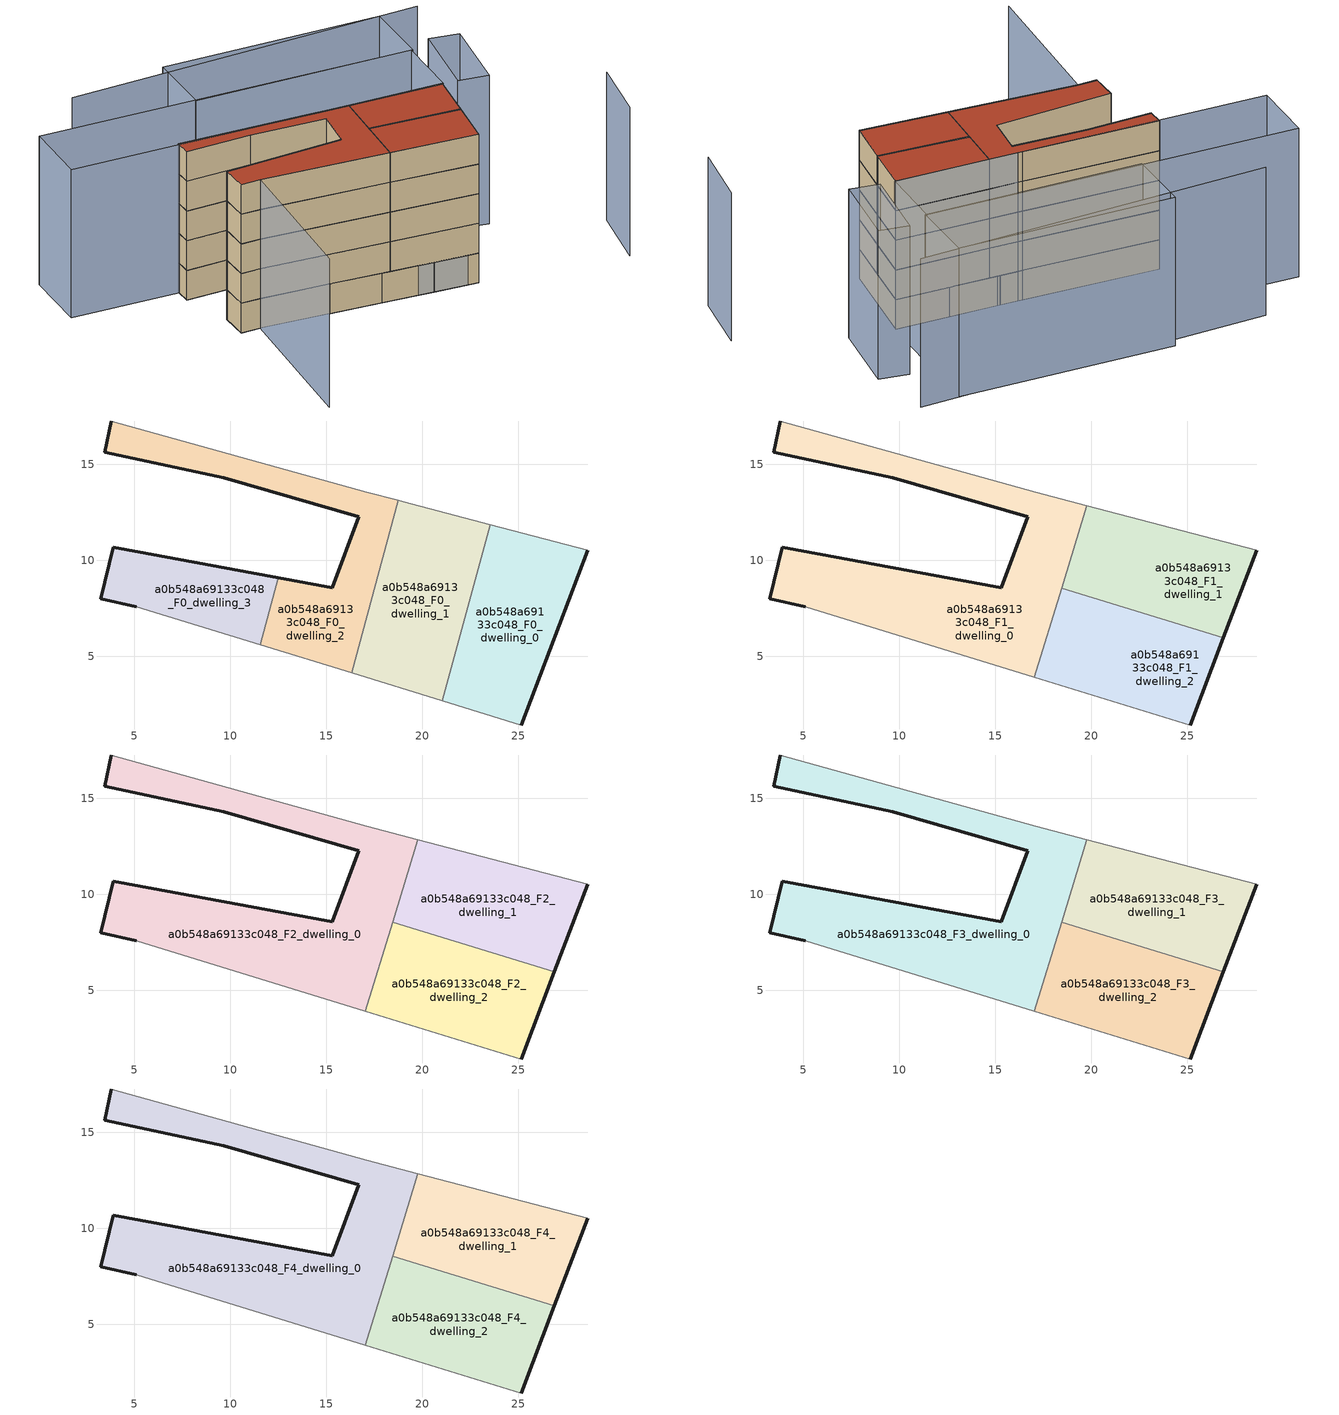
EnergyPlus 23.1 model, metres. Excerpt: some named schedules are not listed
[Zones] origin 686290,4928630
a0b548a69133c048_F0_dwelling_0
 floor ground (EU_floor_Construction): 25.15,1.43 28.61,10.53 23.53,11.87 21.04,2.69 z0
 wall outside (EU_wall_Construction): 28.61,10.53 25.15,1.43 z0:3
 wall to a0b548a69133c048_F0_dwelling_1 (EU_wall_Construction): 21.04,2.69 23.53,11.87 z0:3
 wall adiabatic (EU_wall_Construction): 23.53,11.87 28.61,10.53 / 25.15,1.43 21.04,2.69 z0:3
a0b548a69133c048_F0_dwelling_1
 floor ground (EU_floor_Construction): 21.04,2.69 23.53,11.87 18.99,13.07 18.74,13.13 16.31,4.14 z0
 wall to a0b548a69133c048_F0_dwelling_2 (EU_wall_Construction): 16.31,4.14 18.74,13.13 z0:3
 wall adiabatic (EU_wall_Construction): 18.74,13.13 18.99,13.07 23.53,11.87 / 21.04,2.69 16.31,4.14 z0:3
a0b548a69133c048_F0_dwelling_2
 floor ground (EU_floor_Construction): 16.31,4.14 18.74,13.13 17.1,13.56 16.64,13.69 3.8,17.26 3.45,15.63 9.65,14.3 16.69,12.28 15.31,8.58 12.49,9.1 11.54,5.61 z0
 wall outside (EU_wall_Construction): 12.49,9.1 15.31,8.58 16.69,12.28 9.65,14.3 3.45,15.63 3.8,17.26 z0:3
 wall to a0b548a69133c048_F0_dwelling_3 (EU_wall_Construction): 11.54,5.61 12.49,9.1 z0:3
 wall adiabatic (EU_wall_Construction): 3.8,17.26 16.64,13.69 17.1,13.56 18.74,13.13 / 16.31,4.14 11.54,5.61 z0:3
a0b548a69133c048_F0_dwelling_3
 floor ground (EU_floor_Construction): 11.54,5.61 12.49,9.1 3.89,10.69 3.25,8.01 5.11,7.58 z0
 wall outside (EU_wall_Construction): 5.11,7.58 3.25,8.01 3.89,10.69 12.49,9.1 z0:3
 wall adiabatic (EU_wall_Construction): 11.54,5.61 5.11,7.58 z0:3
a0b548a69133c048_F1_dwelling_0
 floor to a0b548a69133c048_F0_dwelling_2 (EU_floor_Construction): 16.31,4.14 18.74,13.13 17.1,13.56 16.64,13.69 3.8,17.26 3.45,15.63 9.65,14.3 16.69,12.28 15.31,8.58 12.49,9.1 11.54,5.61 z3
 floor to a0b548a69133c048_F0_dwelling_3 (EU_floor_Construction): 11.54,5.61 12.49,9.1 3.89,10.69 3.25,8.01 5.11,7.58 z3
 floor to a0b548a69133c048_F0_dwelling_1 (EU_floor_Construction): 17.02,3.93 19.77,12.86 18.75,13.13 16.31,4.14 z3
 wall outside (EU_wall_Construction): 5.11,7.58 3.25,8.01 3.89,10.69 15.31,8.58 16.69,12.28 9.65,14.3 3.45,15.63 3.8,17.26 z3:6
 wall adiabatic (EU_wall_Construction): 3.8,17.26 16.64,13.69 17.1,13.56 19.77,12.86 / 17.02,3.93 5.11,7.58 z3:6
 wall to a0b548a69133c048_F1_dwelling_2 (EU_wall_Construction): 18.44,8.56 17.02,3.93 z3:6
 wall to a0b548a69133c048_F1_dwelling_1 (EU_wall_Construction): 19.77,12.86 18.44,8.56 z3:6
a0b548a69133c048_F1_dwelling_1
 floor to a0b548a69133c048_F0_dwelling_0 (EU_floor_Construction): 26.87,5.97 28.61,10.53 23.53,11.87 22.31,7.37 z3
 floor to a0b548a69133c048_F0_dwelling_1 (EU_floor_Construction): 22.31,7.37 23.53,11.87 19.77,12.86 18.44,8.56 z3
 wall outside (EU_wall_Construction): 28.61,10.53 26.87,5.97 z3:6
 wall adiabatic (EU_wall_Construction): 19.77,12.86 28.61,10.53 z3:6
 wall to a0b548a69133c048_F1_dwelling_2 (EU_wall_Construction): 26.87,5.97 18.44,8.56 z3:6
a0b548a69133c048_F1_dwelling_2
 floor to a0b548a69133c048_F0_dwelling_1 (EU_floor_Construction): 21.04,2.69 22.31,7.37 18.44,8.56 17.02,3.93 z3
 floor to a0b548a69133c048_F0_dwelling_0 (EU_floor_Construction): 25.15,1.43 26.87,5.97 22.31,7.37 21.04,2.69 z3
 wall outside (EU_wall_Construction): 26.87,5.97 25.15,1.43 z3:6
 wall adiabatic (EU_wall_Construction): 25.15,1.43 17.02,3.93 z3:6
a0b548a69133c048_F2_dwelling_0
 floor to a0b548a69133c048_F1_dwelling_0 (EU_floor_Construction): 17.02,3.93 19.77,12.86 17.1,13.56 16.64,13.69 3.8,17.26 3.45,15.63 9.65,14.3 16.69,12.28 15.31,8.58 3.89,10.69 3.25,8.01 5.11,7.58 z6
 wall outside (EU_wall_Construction): 5.11,7.58 3.25,8.01 3.89,10.69 15.31,8.58 16.69,12.28 9.65,14.3 3.45,15.63 3.8,17.26 z6:9
 wall adiabatic (EU_wall_Construction): 3.8,17.26 16.64,13.69 17.1,13.56 19.77,12.86 / 17.02,3.93 5.11,7.58 z6:9
 wall to a0b548a69133c048_F2_dwelling_2 (EU_wall_Construction): 18.44,8.56 17.02,3.93 z6:9
 wall to a0b548a69133c048_F2_dwelling_1 (EU_wall_Construction): 19.77,12.86 18.44,8.56 z6:9
a0b548a69133c048_F2_dwelling_1
 floor to a0b548a69133c048_F1_dwelling_1 (EU_floor_Construction): 26.87,5.97 28.61,10.53 19.77,12.86 18.44,8.56 z6
 wall outside (EU_wall_Construction): 28.61,10.53 26.87,5.97 z6:9
 wall adiabatic (EU_wall_Construction): 19.77,12.86 28.61,10.53 z6:9
 wall to a0b548a69133c048_F2_dwelling_2 (EU_wall_Construction): 26.87,5.97 18.44,8.56 z6:9
a0b548a69133c048_F2_dwelling_2
 floor to a0b548a69133c048_F1_dwelling_2 (EU_floor_Construction): 25.15,1.43 26.87,5.97 18.44,8.56 17.02,3.93 z6
 wall outside (EU_wall_Construction): 26.87,5.97 25.15,1.43 z6:9
 wall adiabatic (EU_wall_Construction): 25.15,1.43 17.02,3.93 z6:9
a0b548a69133c048_F3_dwelling_0
 floor to a0b548a69133c048_F2_dwelling_0 (EU_floor_Construction): 17.02,3.93 19.77,12.86 17.1,13.56 16.64,13.69 3.8,17.26 3.45,15.63 9.65,14.3 16.69,12.28 15.31,8.58 3.89,10.69 3.25,8.01 5.11,7.58 z9
 wall outside (EU_wall_Construction): 5.11,7.58 3.25,8.01 3.89,10.69 15.31,8.58 16.69,12.28 9.65,14.3 3.45,15.63 3.8,17.26 z9:12
 wall adiabatic (EU_wall_Construction): 3.8,17.26 16.64,13.69 17.1,13.56 19.77,12.86 / 17.02,3.93 5.11,7.58 z9:12
 wall to a0b548a69133c048_F3_dwelling_2 (EU_wall_Construction): 18.44,8.56 17.02,3.93 z9:12
 wall to a0b548a69133c048_F3_dwelling_1 (EU_wall_Construction): 19.77,12.86 18.44,8.56 z9:12
a0b548a69133c048_F3_dwelling_1
 floor to a0b548a69133c048_F2_dwelling_1 (EU_floor_Construction): 26.87,5.97 28.61,10.53 19.77,12.86 18.44,8.56 z9
 wall outside (EU_wall_Construction): 28.61,10.53 26.87,5.97 z9:12
 wall adiabatic (EU_wall_Construction): 19.77,12.86 28.61,10.53 z9:12
 wall to a0b548a69133c048_F3_dwelling_2 (EU_wall_Construction): 26.87,5.97 18.44,8.56 z9:12
a0b548a69133c048_F3_dwelling_2
 floor to a0b548a69133c048_F2_dwelling_2 (EU_floor_Construction): 25.15,1.43 26.87,5.97 18.44,8.56 17.02,3.93 z9
 wall outside (EU_wall_Construction): 26.87,5.97 25.15,1.43 z9:12
 wall adiabatic (EU_wall_Construction): 25.15,1.43 17.02,3.93 z9:12
a0b548a69133c048_F4_dwelling_0
 floor to a0b548a69133c048_F3_dwelling_0 (EU_floor_Construction): 17.02,3.93 19.77,12.86 17.1,13.56 16.64,13.69 3.8,17.26 3.45,15.63 9.65,14.3 16.69,12.28 15.31,8.58 3.89,10.69 3.25,8.01 5.11,7.58 z12
 wall outside (EU_wall_Construction): 5.11,7.58 3.25,8.01 3.89,10.69 15.31,8.58 16.69,12.28 9.65,14.3 3.45,15.63 3.8,17.26 z12:15
 wall adiabatic (EU_wall_Construction): 3.8,17.26 16.64,13.69 17.1,13.56 19.77,12.86 / 17.02,3.93 5.11,7.58 z12:15
 wall to a0b548a69133c048_F4_dwelling_2 (EU_wall_Construction): 18.44,8.56 17.02,3.93 z12:15
 wall to a0b548a69133c048_F4_dwelling_1 (EU_wall_Construction): 19.77,12.86 18.44,8.56 z12:15
 roof outside (EU_roof_Construction): 19.77,12.86 17.02,3.93 5.11,7.58 3.25,8.01 3.89,10.69 15.31,8.58 16.69,12.28 9.65,14.3 3.45,15.63 3.8,17.26 16.64,13.69 17.1,13.56 z15
a0b548a69133c048_F4_dwelling_1
 floor to a0b548a69133c048_F3_dwelling_1 (EU_floor_Construction): 26.87,5.97 28.61,10.53 19.77,12.86 18.44,8.56 z12
 wall outside (EU_wall_Construction): 28.61,10.53 26.87,5.97 z12:15
 wall adiabatic (EU_wall_Construction): 19.77,12.86 28.61,10.53 z12:15
 wall to a0b548a69133c048_F4_dwelling_2 (EU_wall_Construction): 26.87,5.97 18.44,8.56 z12:15
 roof outside (EU_roof_Construction): 28.61,10.53 26.87,5.97 18.44,8.56 19.77,12.86 z15
a0b548a69133c048_F4_dwelling_2
 floor to a0b548a69133c048_F3_dwelling_2 (EU_floor_Construction): 25.15,1.43 26.87,5.97 18.44,8.56 17.02,3.93 z12
 wall outside (EU_wall_Construction): 26.87,5.97 25.15,1.43 z12:15
 wall adiabatic (EU_wall_Construction): 25.15,1.43 17.02,3.93 z12:15
 roof outside (EU_roof_Construction): 26.87,5.97 25.15,1.43 17.02,3.93 18.44,8.56 z15
shading: 38.47,-3.43 41.03,2.75 / 0.57,-7.19 5.11,7.58 / 5.11,7.58 25.15,1.43 / 35.96,22.64 2.05,29.64 / 30.01,10.04 32.87,17.47 / 32.87,17.47 35.58,16.43 / 35.58,16.43 32.72,9 / 32.72,9 30.01,10.04 / 28.72,10.5 -6.41,19.75 / -6.41,19.75 -4.72,26.17 / -4.72,26.17 30.41,16.92 / 30.41,16.92 28.72,10.5 / 30.56,16.88 9.99,22.14 / 9.99,22.14 11.66,28.67 / 11.66,28.67 32.23,23.41 / 32.23,23.41 30.56,16.88 z0:15
[Building]
EU S2 Campaign: North Axis=0; Terrain=City; Solar Distribution=FullExterior
[Site:Location]
Bologna: Latitude=44.5; Longitude=11.25; Time Zone=1; Elevation=37
[SizingPeriod:WeatherFileDays]
AnnualSizingPeriod: Begin Month=1; Begin Day of Month=1; End Month=12; End Day of Month=31; Day of Week for Start Day=Monday; Use Weather File Daylight Saving Period=No; Use Weather File Rain and Snow Indicators=No
[MATERIAL]
EU_InternalMass_Material: Roughness=MediumRough; Thickness=0.1; Conductivity=1; Density=1800; Specific Heat=900; Thermal Absorptance=0.9; Solar Absorptance=0.7; Visible Absorptance=0.7
[MATERIAL:NOMASS] Roughness=MediumRough; Thermal Absorptance=0.9; Solar Absorptance=0.7; Visible Absorptance=0.7
Name | Thermal Resistance
EU_wall_NoMass | 0.905828
EU_roof_NoMass | 0.37593
EU_floor_NoMass | 0.67114
[CONSTRUCTION]
EU_wall_Construction: EU_wall_NoMass
EU_roof_Construction: EU_roof_NoMass
EU_floor_Construction: EU_floor_NoMass
EU_InternalMass_Construction: EU_InternalMass_Material
[ZONE] Type=1; Multiplier=1; Ceiling Height=autocalculate; Floor Area=autocalculate; Part of Total Floor Area=Yes
Name | Volume
a0b548a69133c048_F0_dwelling_0 | 137.374
a0b548a69133c048_F1_dwelling_0; a0b548a69133c048_F2_dwelling_0; a0b548a69133c048_F3_dwelling_0; a0b548a69133c048_F4_dwelling_0 | 251.919
a0b548a69133c048_F0_dwelling_1 | 139.726
a0b548a69133c048_F1_dwelling_1; a0b548a69133c048_F2_dwelling_1; a0b548a69133c048_F3_dwelling_1; a0b548a69133c048_F4_dwelling_1; a0b548a69133c048_F1_dwelling_2; a0b548a69133c048_F2_dwelling_2; a0b548a69133c048_F3_dwelling_2; a0b548a69133c048_F4_dwelling_2 | 125.957
a0b548a69133c048_F0_dwelling_2 | 145.046
a0b548a69133c048_F0_dwelling_3 | 81.6951
[INTERNALMASS] Construction=EU_InternalMass_Construction
Name | Zone or ZoneList | Surface Area
a0b548a69133c048_F0_dwelling_0_EU_InternalMass | a0b548a69133c048_F0_dwelling_0 | 45.7884
a0b548a69133c048_F0_dwelling_1_EU_InternalMass | a0b548a69133c048_F0_dwelling_1 | 46.576
a0b548a69133c048_F0_dwelling_2_EU_InternalMass | a0b548a69133c048_F0_dwelling_2 | 48.3476
a0b548a69133c048_F0_dwelling_3_EU_InternalMass | a0b548a69133c048_F0_dwelling_3 | 27.2319
a0b548a69133c048_F1_dwelling_0_EU_InternalMass | a0b548a69133c048_F1_dwelling_0 | 83.9728
a0b548a69133c048_F1_dwelling_1_EU_InternalMass | a0b548a69133c048_F1_dwelling_1 | 41.9856
a0b548a69133c048_F1_dwelling_2_EU_InternalMass | a0b548a69133c048_F1_dwelling_2 | 41.9854
a0b548a69133c048_F2_dwelling_0_EU_InternalMass | a0b548a69133c048_F2_dwelling_0 | 83.9728
a0b548a69133c048_F2_dwelling_1_EU_InternalMass | a0b548a69133c048_F2_dwelling_1 | 41.9856
a0b548a69133c048_F2_dwelling_2_EU_InternalMass | a0b548a69133c048_F2_dwelling_2 | 41.9854
a0b548a69133c048_F3_dwelling_0_EU_InternalMass | a0b548a69133c048_F3_dwelling_0 | 83.9728
a0b548a69133c048_F3_dwelling_1_EU_InternalMass | a0b548a69133c048_F3_dwelling_1 | 41.9856
a0b548a69133c048_F3_dwelling_2_EU_InternalMass | a0b548a69133c048_F3_dwelling_2 | 41.9854
a0b548a69133c048_F4_dwelling_0_EU_InternalMass | a0b548a69133c048_F4_dwelling_0 | 83.9728
a0b548a69133c048_F4_dwelling_1_EU_InternalMass | a0b548a69133c048_F4_dwelling_1 | 41.9856
a0b548a69133c048_F4_dwelling_2_EU_InternalMass | a0b548a69133c048_F4_dwelling_2 | 41.9854
[OTHEREQUIPMENT] Fuel Type=Electricity; Design Level Calculation Method=Watts/Area; Power per Zone Floor Area=1; Fraction Latent=0; Fraction Radiant=0; Fraction Lost=0; Carbon Dioxide Generation Rate=0; EndUse Subcategory=EU_Step8_InternalGains
Name | Zone or ZoneList or Space or SpaceList | Schedule
EU_Step8_InternalGain_a0b548a69133c048_F0_dwelling_0_f000 | a0b548a69133c048_F0_dwelling_0 | EU_Step8_GainSchedule_a0b548a69133c048_F0_dwelling_0_f000
EU_Step8_InternalGain_a0b548a69133c048_F0_dwelling_1_f000 | a0b548a69133c048_F0_dwelling_1 | EU_Step8_GainSchedule_a0b548a69133c048_F0_dwelling_1_f000
EU_Step8_InternalGain_a0b548a69133c048_F0_dwelling_2_f000 | a0b548a69133c048_F0_dwelling_2 | EU_Step8_GainSchedule_a0b548a69133c048_F0_dwelling_2_f000
EU_Step8_InternalGain_a0b548a69133c048_F0_dwelling_3_f000 | a0b548a69133c048_F0_dwelling_3 | EU_Step8_GainSchedule_a0b548a69133c048_F0_dwelling_3_f000
EU_Step8_InternalGain_a0b548a69133c048_F1_dwelling_0_f000 | a0b548a69133c048_F1_dwelling_0 | EU_Step8_GainSchedule_a0b548a69133c048_F1_dwelling_0_f000
EU_Step8_InternalGain_a0b548a69133c048_F1_dwelling_1_f000 | a0b548a69133c048_F1_dwelling_1 | EU_Step8_GainSchedule_a0b548a69133c048_F1_dwelling_1_f000
EU_Step8_InternalGain_a0b548a69133c048_F1_dwelling_2_f000 | a0b548a69133c048_F1_dwelling_2 | EU_Step8_GainSchedule_a0b548a69133c048_F1_dwelling_2_f000
EU_Step8_InternalGain_a0b548a69133c048_F2_dwelling_0_f000 | a0b548a69133c048_F2_dwelling_0 | EU_Step8_GainSchedule_a0b548a69133c048_F2_dwelling_0_f000
EU_Step8_InternalGain_a0b548a69133c048_F2_dwelling_1_f000 | a0b548a69133c048_F2_dwelling_1 | EU_Step8_GainSchedule_a0b548a69133c048_F2_dwelling_1_f000
EU_Step8_InternalGain_a0b548a69133c048_F2_dwelling_2_f000 | a0b548a69133c048_F2_dwelling_2 | EU_Step8_GainSchedule_a0b548a69133c048_F2_dwelling_2_f000
EU_Step8_InternalGain_a0b548a69133c048_F3_dwelling_0_f000 | a0b548a69133c048_F3_dwelling_0 | EU_Step8_GainSchedule_a0b548a69133c048_F3_dwelling_0_f000
EU_Step8_InternalGain_a0b548a69133c048_F3_dwelling_1_f000 | a0b548a69133c048_F3_dwelling_1 | EU_Step8_GainSchedule_a0b548a69133c048_F3_dwelling_1_f000
EU_Step8_InternalGain_a0b548a69133c048_F3_dwelling_2_f000 | a0b548a69133c048_F3_dwelling_2 | EU_Step8_GainSchedule_a0b548a69133c048_F3_dwelling_2_f000
EU_Step8_InternalGain_a0b548a69133c048_F4_dwelling_0_f000 | a0b548a69133c048_F4_dwelling_0 | EU_Step8_GainSchedule_a0b548a69133c048_F4_dwelling_0_f000
EU_Step8_InternalGain_a0b548a69133c048_F4_dwelling_1_f000 | a0b548a69133c048_F4_dwelling_1 | EU_Step8_GainSchedule_a0b548a69133c048_F4_dwelling_1_f000
EU_Step8_InternalGain_a0b548a69133c048_F4_dwelling_2_f000 | a0b548a69133c048_F4_dwelling_2 | EU_Step8_GainSchedule_a0b548a69133c048_F4_dwelling_2_f000
[ZONEVENTILATION:DESIGNFLOWRATE] Schedule=EU_AlwaysOn; Design Flow Rate Calculation Method=AirChanges/Hour; Air Changes per Hour=0.73129; Ventilation Type=Natural; Fan Pressure Rise=0; Fan Total Efficiency=1; Constant Term Coefficient=1; Temperature Term Coefficient=0; Velocity Term Coefficient=0; Velocity Squared Term Coefficient=0; Minimum Indoor Temperature=-100; Maximum Indoor Temperature=100; Delta Temperature=-100; Minimum Outdoor Temperature=-100; Maximum Outdoor Temperature=100; Maximum Wind Speed=40
Name | Zone or ZoneList or Space or SpaceList
EU_ConstantAir_a0b548a69133c048_F0_dwelling_0 | a0b548a69133c048_F0_dwelling_0
EU_ConstantAir_a0b548a69133c048_F0_dwelling_1 | a0b548a69133c048_F0_dwelling_1
EU_ConstantAir_a0b548a69133c048_F0_dwelling_2 | a0b548a69133c048_F0_dwelling_2
EU_ConstantAir_a0b548a69133c048_F0_dwelling_3 | a0b548a69133c048_F0_dwelling_3
EU_ConstantAir_a0b548a69133c048_F1_dwelling_0 | a0b548a69133c048_F1_dwelling_0
EU_ConstantAir_a0b548a69133c048_F1_dwelling_1 | a0b548a69133c048_F1_dwelling_1
EU_ConstantAir_a0b548a69133c048_F1_dwelling_2 | a0b548a69133c048_F1_dwelling_2
EU_ConstantAir_a0b548a69133c048_F2_dwelling_0 | a0b548a69133c048_F2_dwelling_0
EU_ConstantAir_a0b548a69133c048_F2_dwelling_1 | a0b548a69133c048_F2_dwelling_1
EU_ConstantAir_a0b548a69133c048_F2_dwelling_2 | a0b548a69133c048_F2_dwelling_2
EU_ConstantAir_a0b548a69133c048_F3_dwelling_0 | a0b548a69133c048_F3_dwelling_0
EU_ConstantAir_a0b548a69133c048_F3_dwelling_1 | a0b548a69133c048_F3_dwelling_1
EU_ConstantAir_a0b548a69133c048_F3_dwelling_2 | a0b548a69133c048_F3_dwelling_2
EU_ConstantAir_a0b548a69133c048_F4_dwelling_0 | a0b548a69133c048_F4_dwelling_0
EU_ConstantAir_a0b548a69133c048_F4_dwelling_1 | a0b548a69133c048_F4_dwelling_1
EU_ConstantAir_a0b548a69133c048_F4_dwelling_2 | a0b548a69133c048_F4_dwelling_2
[HVACTEMPLATE:THERMOSTAT] Constant Heating Setpoint=20; Constant Cooling Setpoint=50
EU_HeatOnly_a0b548a69133c048_F0_dwelling_0; EU_HeatOnly_a0b548a69133c048_F0_dwelling_1; EU_HeatOnly_a0b548a69133c048_F0_dwelling_2; EU_HeatOnly_a0b548a69133c048_F0_dwelling_3; EU_HeatOnly_a0b548a69133c048_F1_dwelling_0; EU_HeatOnly_a0b548a69133c048_F1_dwelling_1; EU_HeatOnly_a0b548a69133c048_F1_dwelling_2; EU_HeatOnly_a0b548a69133c048_F2_dwelling_0; EU_HeatOnly_a0b548a69133c048_F2_dwelling_1; EU_HeatOnly_a0b548a69133c048_F2_dwelling_2; EU_HeatOnly_a0b548a69133c048_F3_dwelling_0; EU_HeatOnly_a0b548a69133c048_F3_dwelling_1; EU_HeatOnly_a0b548a69133c048_F3_dwelling_2; EU_HeatOnly_a0b548a69133c048_F4_dwelling_0; EU_HeatOnly_a0b548a69133c048_F4_dwelling_1; EU_HeatOnly_a0b548a69133c048_F4_dwelling_2
